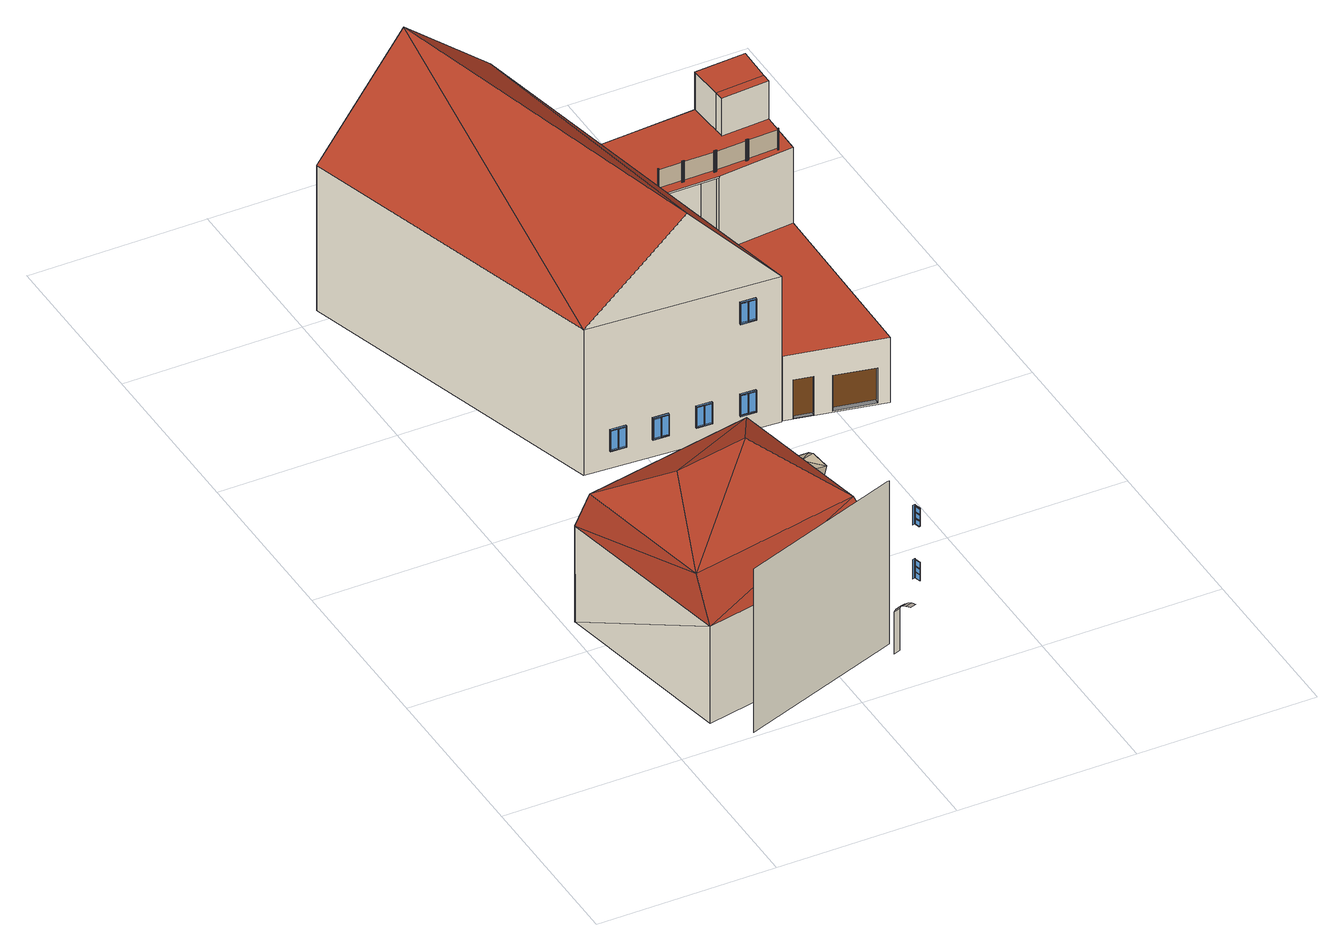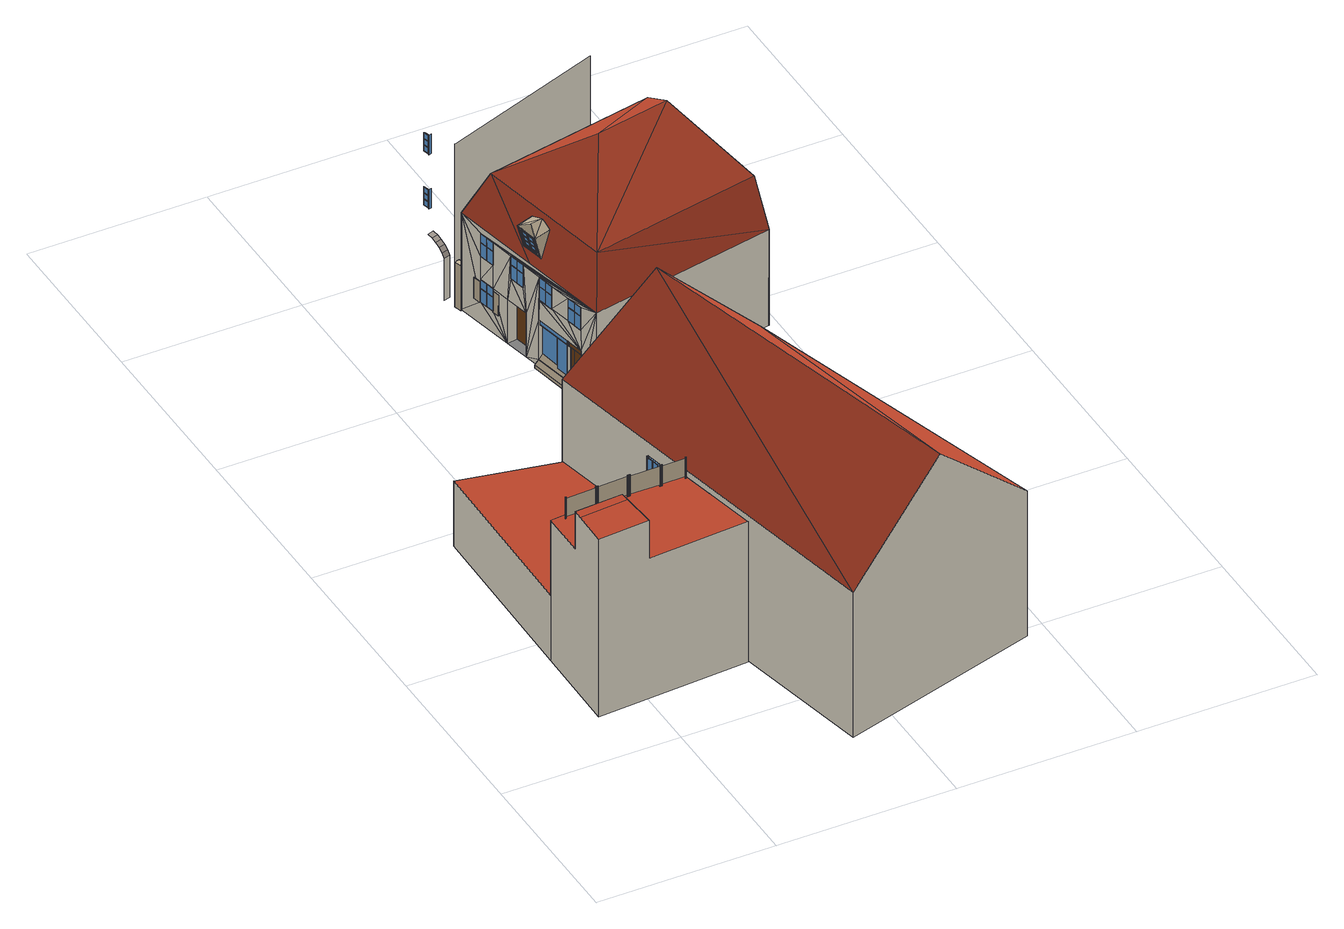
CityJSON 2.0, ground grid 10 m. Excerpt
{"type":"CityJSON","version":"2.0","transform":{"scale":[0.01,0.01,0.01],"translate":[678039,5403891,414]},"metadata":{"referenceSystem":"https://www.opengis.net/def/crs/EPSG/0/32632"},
"CityObjects":{
"building1":{"type":"Building","attributes":{"dataAvailable":"Sufficient","measuredHeight":11.6},"children":["building1-1","building1-2","building1-3","building1-4","building1-5"],"geometry":[{"type":"MultiSurface","lod":"3","boundaries":[[[0,1,2]],[[1,3,2]],[[4,0,2]],[[3,4,2]],[[0,4,5]],[[0,5,6]],[[4,3,5]],[[7,5,3,8]],[[0,9,1]],[[1,9,3]],[[6,9,0]],[[9,6,10]],[[11,9,10]],[[9,11,7,8,3]],[[12,13,14,15]],[[16,17,13]],[[13,18,14,19]],[[18,13,17,16]],[[14,15,20,21]],[[22,5,23]],[[24,13,19,14,21]],[[14,13,19]],[[24,25,12,13]],[[26,27,28]],[[29,30,31,32]],[[18,21,14]],[[10,6,33,34]],[[35,7,36]],[[37,7,38]],[[38,7,35]],[[38,39,40]],[[41,42,43]],[[41,7,42]],[[44,7,45]],[[36,7,44]],[[35,46,47]],[[48,36,49]],[[50,7,37]],[[51,7,50]],[[42,7,52]],[[52,7,53]],[[44,54,55]],[[56,57,58]],[[22,6,5]],[[6,22,33]],[[21,59,42,52,53,15,14]],[[59,60,61,42]],[[39,62,63,32]],[[64,65,66,67,68,69]],[[29,32,70,71,67]],[[12,72,64,65,71,13]],[[69,73,72,64]],[[71,65,66,67]],[[70,28,27,71]],[[26,74,71,70,28]],[[71,74,75,16,17,13]],[[32,31,65,71,27,28,76]],[[32,76,28,27,71,70]],[[24,13,17]],[[12,72,73,77,24,25]],[[42,62,43]],[[78,77,73]],[[79,47,80,81]],[[49,82,83,84]],[[5,7,41,22]],[[43,62,79]],[[58,45,10]],[[55,36,44]],[[49,36,55]],[[82,49,55]],[[47,38,35]],[[46,48,47]],[[85,40,53]],[[49,47,48]],[[86,87,53]],[[53,40,39]],[[39,38,79]],[[87,85,53]],[[87,50,85]],[[55,88,82]],[[7,10,45]],[[53,7,86]],[[79,38,47]],[[85,50,37]],[[86,7,51]],[[55,54,57]],[[88,56,82]],[[54,58,57]],[[82,56,34]],[[10,34,56]],[[58,10,56]],[[39,79,62]],[[83,81,80,84]],[[25,24,21,20]],[[18,16,77,78,89,90,91,92,60,59,21],[93,94,95,96]],[[12,25,20,15]],[[94,93,96,95]],[[97,78,77,16,75,74]],[[26,98,99,100]],[[63,99,98,76,32]],[[30,29,67,66]],[[31,30,66,65]],[[101,102,103,104]],[[105,106,107,108]],[[109,110,111,112]],[[54,44,45,58],[103,102,101,104],[107,106,105,108],[113,114,115,116],[109,112,111,110]],[[113,116,115,114]],[[117,118,119,120]],[[121,122,123,124]],[[125,126,127,128]],[[86,51,50,87],[119,118,117,120],[123,122,121,124],[129,130,131,132],[125,128,127,126]],[[129,132,131,130]],[[133,134,135,136]],[[137,138,139,140]],[[141,142,143,144]],[[46,35,36,48],[135,134,133,136],[139,138,137,140],[145,146,147,148],[141,144,143,142]],[[145,148,147,146]],[[149,150,151,152]],[[153,154,155,156]],[[157,158,159,160]],[[161,162,163,164],[151,150,149,152],[155,154,153,156],[165,166,167,168],[157,160,159,158]],[[165,168,167,166]],[[169,170,171,172]],[[173,174,175,176]],[[177,178,179,180]],[[88,55,57,56],[171,170,169,172],[175,174,173,176],[181,182,183,184],[177,180,179,178]],[[181,184,183,182]],[[185,186,187,188]],[[189,190,191,192]],[[193,186,187,194],[195,196,197,198],[199,200,201,202]],[[197,196,195,198],[203,204,205,206],[207,208,209,210],[211,212,190,213]],[[214,215,216,217]],[[218,219,220,221]],[[222,223,224,225]],[[226,227,219,218]],[[228,229,230,231]],[[232,233,234,235]],[[236,234,233,237]],[[231,230,238]],[[235,234,239,240]],[[241,216,215,242]],[[238,230,229,243]],[[192,191,244,245]],[[243,229,228]],[[246,247,248,249]],[[249,248,250,251]],[[252,253,190,189]],[[254,255,227,226]],[[201,200,199,202],[242,256,257,241],[231,238,243,228],[235,240,258,232]],[[224,215,216,223]],[[258,259,233,232]],[[239,234,233,259]],[[260,194,187,261]],[[251,250,262,263]],[[203,227,255,204]],[[207,250,248,208]],[[208,248,247,209]],[[255,227,219,220]],[[257,223,216,241]],[[212,191,190]],[[210,262,250,207]],[[190,253,213]],[[248,250,262,247]],[[209,247,262,210]],[[211,244,191,212]],[[213,253,244,211]],[[205,220,219,206]],[[191,244,253,190]],[[204,255,220,205]],[[240,239,259,258]],[[256,224,223,257]],[[242,215,224,256]],[[206,219,227,203]],[[264,186,193,265]],[[217,216,223,222]],[[266,243,238,267]],[[265,193,194,260]],[[261,187,186,264]],[[267,238,230,268]],[[269,229,243,266]],[[270,259,239,271]],[[221,220,255,254]],[[268,230,229,269]],[[245,244,253,252]],[[237,233,259,270]],[[225,224,215,214]],[[272,193,186,185]],[[271,239,234,236]],[[263,262,247,246]],[[82,34,33,22,41,43,79]],[[47,49,84,80]],[[12,15,53,39,32,76,98,26,27,71,65,64,72,12,13]],[[78,73,42,91]]],"semantics":{"surfaces":[{"type":"RoofSurface","klumMaterialClass":"Ceramic","klumMaterialIndex":"D201","materialUncertainty":0.3},{"type":"RoofSurface"},{"type":"WallSurface"},{"type":"WallSurface","klumMaterialClass":"Plaster","klumMaterialIndex":"I203","materialUncertainty":0.3},{"type":"Door","@cityeditor:layer":"Unclassified.LoD3","klumMaterialClass":"Wood","klumMaterialIndex":"L001"},{"type":"Door","@cityeditor:layer":"Unclassified.LoD3","klumMaterialClass":"Wood","klumMaterialIndex":"L101","paneMaterialClass":"Glass","materialUncertainty":0.3},{"type":"Window","frameKlumMaterialClass":"Wood","frameKlumMaterialIndex":"L101","paneMaterialClass":"Glass","frameMaterialUncertainty":0.3},{"type":"Window","frameKlumMaterialClass":"Wood","frameKlumMaterialIndex":"L001","paneMaterialClass":"Glass","frameMaterialUncertainty":0.3},{"type":"Window","@cityeditor:layer":"Unclassified.LoD3","frameKlumMaterialClass":"Wood","frameKlumMaterialIndex":"L001","paneMaterialClass":"Glass","frameMaterialUncertainty":0.3},{"type":"GroundSurface","klumMaterialClass":"Concrete","klumMaterialIndex":"E304","materialUncertainty":0.3},{"type":"OuterCeilingSurface"},{"type":"OuterFloorSurface"}],"values":[0,0,0,0,1,1,0,0,0,0,0,0,0,0,2,2,2,2,2,2,2,2,2,2,2,2,2,2,2,2,2,2,2,2,2,2,2,2,2,2,2,2,2,2,2,2,2,2,2,2,2,2,2,2,2,2,2,2,2,2,2,2,3,3,3,3,3,3,3,3,3,3,3,3,3,3,3,3,3,3,3,3,3,3,3,3,3,3,3,3,3,3,4,5,5,5,5,6,6,6,6,6,7,7,7,7,7,7,7,7,7,7,7,7,7,7,7,7,7,7,7,7,7,7,7,7,7,8,8,8,8,8,8,8,8,8,8,8,8,8,8,8,8,8,8,8,8,8,8,8,8,8,8,8,8,8,8,8,8,8,8,8,8,8,8,8,8,8,8,8,8,8,8,8,8,8,8,8,8,8,8,8,8,8,8,8,8,8,8,9,10,10,11]}}]},
"building1-1":{"type":"BuildingInstallation","attributes":{"@cityeditor:layer":"Unclassified.LoD3","klumMaterialClass":"Wood","klumMaterialIndex":"L101","materialUncertainty":0.3,"relationToConstruction":"outside"},"parents":["building1"],"geometry":[{"type":"MultiSurface","lod":"3","boundaries":[[[273,274,275,276]],[[277,278,279,280]],[[278,277,274,273]],[[279,278,273,276]],[[280,279,276,275]],[[277,280,275,274]]]}]},
"building1-2":{"type":"BuildingInstallation","attributes":{"@cityeditor:layer":"Unclassified.LoD3","klumMaterialClass":"Wood","klumMaterialIndex":"L101","materialUncertainty":0.3,"relationToConstruction":"outside"},"parents":["building1"],"geometry":[{"type":"MultiSurface","lod":"3","boundaries":[[[281,282,283,284]],[[285,286,287,288]],[[288,281,284,285]],[[287,282,281,288]],[[286,283,282,287]],[[285,284,283,286]]]}]},
"building1-3":{"type":"BuildingInstallation","attributes":{"@cityeditor:layer":"Unclassified.LoD3","klumMaterialClass":"Granite","klumMaterialIndex":"F106","relationToConstruction":"outside"},"parents":["building1"],"geometry":[{"type":"MultiSurface","lod":"3","boundaries":[[[289,290,291,43]],[[292,289,43,293]],[[294,292,293,295]],[[290,294,295,291]],[[292,294,290,289]],[[295,293,43,291]]]}]},
"building1-4":{"type":"BuildingInstallation","attributes":{"@cityeditor:layer":"Unclassified.LoD3","materialClass":"Metal","materialName":"Zinc","materialUncertainty":0.3,"relationToConstruction":"outside"},"parents":["building1"],"geometry":[{"type":"MultiSurface","lod":"3","boundaries":[[[296,289,292]],[[296,292,297]],[[297,292,294,298]],[[296,297,298,62]],[[292,289,69,294]],[[294,69,299,300,63,62,298]]]}]},
"building1-5":{"type":"BuildingInstallation","attributes":{"@cityeditor:layer":"Unclassified.LoD3","relationToConstruction":"outside"},"parents":["building1"],"geometry":[{"type":"MultiSurface","lod":"3","boundaries":[[[301,302,303]],[[304,302,305]],[[306,307,308,309],[265,260,261,264]],[[310,311,307]],[[306,309,304]],[[301,311,312]],[[302,311,303]],[[313,194,193,272]],[[301,305,302]],[[304,310,307,306]],[[188,187,194,313]],[[308,307,311]],[[311,302,309,308]],[[302,304,309]],[[310,312,311]],[[311,301,303]]]}]},
"building2":{"type":"Building","attributes":{"name":"building","dataAvailable":"Sufficient","opendrive_identifier_modelDate":"13-06-17","opendrive_identifier_modelName":"892_SAVe_Ingolstadt","opendrive_identifier_modelVendor":"3D Mapping Solutions","opendrive_identifier_roadObjectName":"building","opendrive_identifier_sourceFileName":"2019-11-29_SAVe_Ingolstadt_Prio5","opendrive_roadObject_dynamic":"false","opendrive_roadObject_orientation":"none","opendrive_roadObject_type":"BUILDING","opendrive_road_length":"211.9635830812","opendrive_road_rule":"RIGHTHANDTRAFFIC","measuredHeight":17.3},"children":["building2-1"],"geometry":[{"type":"MultiSurface","lod":"3","boundaries":[[[314,315,316,317,318]],[[319,320,321,322,323,324]],[[322,325,326,323]],[[325,327,328,326]],[[327,329,330,328]],[[329,331,332,330]],[[331,333,334,332]],[[335,336,337,338]],[[339,340,341,342]],[[343,344,345,346]],[[347,348,349,350]],[[351,352,353,354]],[[355,356,357,358]],[[359,360,361,362]],[[363,364,365,366]],[[346,345,367,368]],[[366,365,369,370]],[[371,372,356,355]],[[362,361,373,374]],[[375,376,360,359]],[[377,378,364,363]],[[358,357,379,380]],[[381,352,353,382]],[[383,384,348,349]],[[367,385,344,345]],[[378,364,365,369]],[[373,376,360,361]],[[379,372,356,357]],[[386,345,344,387]],[[388,349,348,389]],[[390,353,352,391]],[[392,357,356,393]],[[394,361,360,395]],[[396,365,364,397]],[[387,344,385,398]],[[399,382,353,390]],[[391,352,381,400]],[[401,383,349,388]],[[402,367,345,386]],[[389,348,384,403]],[[393,356,372,404]],[[405,369,365,396]],[[397,364,378,406]],[[407,373,361,394]],[[408,379,357,392]],[[395,360,376,409]],[[410,411,412,413],[391,400,399,390],[398,402,386,387],[403,401,388,389]],[[414,415,416,417],[397,406,405,396],[404,408,392,393],[409,407,394,395]],[[418,337,336,419]],[[420,341,340,421]]],"semantics":{"surfaces":[{"type":"WallSurface"},{"type":"OuterCeilingSurface"},{"type":"Window","@cityeditor:layer":"Unclassified.LoD3"}],"values":[0,0,1,1,1,1,1,2,2,2,2,2,2,2,2,2,2,2,2,2,2,2,2,2,2,2,2,2,2,2,2,2,2,2,2,2,2,2,2,2,2,2,2,2,2,2,2,2,2,2]}}]},
"building2-1":{"type":"BuildingInstallation","attributes":{"@cityeditor:layer":"Unclassified.LoD3","relationToConstruction":"outside"},"parents":["building2"],"geometry":[{"type":"MultiSurface","lod":"3","boundaries":[[[422,423,314,424]],[[425,426,427,428]],[[423,422,426,425]],[[424,314,428,427]],[[422,424,427,426]],[[423,425,428,314]]]}]},
"building3":{"type":"Building","attributes":{"dataAvailable":"NotSufficient","measuredHeight":14.29},"geometry":[{"type":"MultiSurface","lod":"3","boundaries":[[[429,430,431]],[[430,429,432,433]],[[434,432,429]],[[430,435,431]],[[432,434,436,437]],[[438,436,434,429,431]],[[435,430,433,432]],[[435,432,437,439],[440,441,442,443],[444,445,446,447],[448,449,450,451],[452,453,454,455],[456,457,458,459]],[[435,439,438,431],[460,461,462,463],[464,465,466,467],[468,469,470,471]],[[472,473,474,475]],[[476,459,458,477]],[[478,479,480,481]],[[482,483,484,485]],[[459,476,486,456]],[[487,488,489,490]],[[491,492,493,494]],[[495,496,497,498]],[[499,480,479,500],[475,472,473,474]],[[484,488,487,485]],[[501,502,503,504]],[[456,459,458,457],[478,481,505,506,495,498,507,508]],[[498,497,509,507]],[[503,502,510,511]],[[481,480,499,505]],[[457,512,477,458]],[[501,513,510,502]],[[491,494,514,515],[516,517,518,519]],[[486,476,477,512],[489,488,520,493,492,521,484,483]],[[505,499,500,508]],[[521,520,488,484]],[[512,457,456,486]],[[506,522,496,495]],[[513,523,511,510]],[[475,517,516,474]],[[497,496,522,509],[502,510,511,503]],[[507,509,522,506]],[[490,489,483,482,513,523]],[[518,472,473,519]],[[490,523,504,501,513,482,485,487]],[[520,521,515,514]],[[494,493,520,514]],[[515,521,492,491]],[[508,507,506,505]],[[474,516,519,473]],[[504,503,511,523]],[[517,475,472,518]],[[508,500,479,478]],[[524,525,526,527]],[[528,455,454,529]],[[530,531,532,533]],[[534,535,536,537]],[[455,528,538,452]],[[539,540,541,542]],[[543,544,545,546]],[[547,548,549,550]],[[551,532,531,552],[527,524,525,526]],[[536,540,539,537]],[[553,554,555,556]],[[452,455,454,453],[530,533,557,558,547,550,559,560]],[[550,549,561,559]],[[555,554,562,563]],[[533,532,551,557]],[[453,564,529,454]],[[553,565,562,554]],[[543,546,566,567],[568,569,570,571]],[[538,528,529,564],[541,540,572,545,544,573,536,535]],[[557,551,552,560]],[[573,572,540,536]],[[564,453,452,538]],[[558,574,548,547]],[[565,575,563,562]],[[527,569,568,526]],[[549,548,574,561],[554,562,563,555]],[[559,561,574,558]],[[542,541,535,534,565,575]],[[570,524,525,571]],[[542,575,556,553,565,534,537,539]],[[572,573,567,566]],[[546,545,572,566]],[[567,573,544,543]],[[560,559,558,557]],[[526,568,571,525]],[[556,555,563,575]],[[569,527,524,570]],[[560,552,531,530]],[[576,577,578,579]],[[580,462,461,581]],[[582,583,584,585]],[[586,587,588,589]],[[462,580,590,463]],[[591,592,593,594]],[[595,596,597,598]],[[599,600,601,602]],[[603,584,583,604],[579,576,577,578]],[[588,592,591,589]],[[605,606,607,608]],[[463,462,461,460],[582,585,609,610,599,602,611,612]],[[602,601,613,611]],[[607,606,614,615]],[[585,584,603,609]],[[460,616,581,461]],[[605,617,614,606]],[[595,598,618,619],[620,621,622,623]],[[590,580,581,616],[593,592,624,597,596,625,588,587]],[[609,603,604,612]],[[625,624,592,588]],[[616,460,463,590]],[[610,626,600,599]],[[617,627,615,614]],[[579,621,620,578]],[[601,600,626,613],[606,614,615,607]],[[611,613,626,610]],[[594,593,587,586,617,627]],[[622,576,577,623]],[[594,627,608,605,617,586,589,591]],[[624,625,619,618]],[[598,597,624,618]],[[619,625,596,595]],[[612,611,610,609]],[[578,620,623,577]],[[608,607,615,627]],[[621,579,576,622]],[[612,604,583,582]],[[628,629,630,631]],[[632,443,442,633]],[[634,635,636,637]],[[638,639,640,641]],[[443,632,642,440]],[[643,644,645,646]],[[647,648,649,650]],[[651,652,653,654]],[[655,636,635,656],[631,628,629,630]],[[640,644,643,641]],[[657,658,659,660]],[[440,443,442,441],[634,637,661,662,651,654,663,664]],[[654,653,665,663]],[[659,658,666,667]],[[637,636,655,661]],[[441,668,633,442]],[[657,669,666,658]],[[647,650,670,671],[672,673,674,675]],[[642,632,633,668],[645,644,676,649,648,677,640,639]],[[661,655,656,664]],[[677,676,644,640]],[[668,441,440,642]],[[662,678,652,651]],[[669,679,667,666]],[[631,673,672,630]],[[653,652,678,665],[658,666,667,659]],[[663,665,678,662]],[[646,645,639,638,669,679]],[[674,628,629,675]],[[646,679,660,657,669,638,641,643]],[[676,677,671,670]],[[650,649,676,670]],[[671,677,648,647]],[[664,663,662,661]],[[630,672,675,629]],[[660,659,667,679]],[[673,631,628,674]],[[664,656,635,634]],[[680,681,682,683]],[[684,447,446,685]],[[686,687,688,689]],[[690,691,692,693]],[[447,684,694,444]],[[695,696,697,698]],[[699,700,701,702]],[[703,704,705,706]],[[707,688,687,708],[683,680,681,682]],[[692,696,695,693]],[[709,710,711,712]],[[444,447,446,445],[686,689,713,714,703,706,715,716]],[[706,705,717,715]],[[711,710,718,719]],[[689,688,707,713]],[[445,720,685,446]],[[709,721,718,710]],[[699,702,722,723],[724,725,726,727]],[[694,684,685,720],[697,696,728,701,700,729,692,691]],[[713,707,708,716]],[[729,728,696,692]],[[720,445,444,694]],[[714,730,704,703]],[[721,731,719,718]],[[683,725,724,682]],[[705,704,730,717],[710,718,719,711]],[[715,717,730,714]],[[698,697,691,690,721,731]],[[726,680,681,727]],[[698,731,712,709,721,690,693,695]],[[728,729,723,722]],[[702,701,728,722]],[[723,729,700,699]],[[716,715,714,713]],[[682,724,727,681]],[[712,711,719,731]],[[725,683,680,726]],[[716,708,687,686]],[[732,733,734,735]],[[736,451,450,737]],[[738,739,740,741]],[[742,743,744,745]],[[451,736,746,448]],[[747,748,749,750]],[[751,752,753,754]],[[755,756,757,758]],[[759,740,739,760],[735,732,733,734]],[[744,748,747,745]],[[761,762,763,764]],[[448,451,450,449],[738,741,765,766,755,758,767,768]],[[758,757,769,767]],[[763,762,770,771]],[[741,740,759,765]],[[449,772,737,450]],[[761,773,770,762]],[[751,754,774,775],[776,777,778,779]],[[746,736,737,772],[749,748,780,753,752,781,744,743]],[[765,759,760,768]],[[781,780,748,744]],[[772,449,448,746]],[[766,782,756,755]],[[773,783,771,770]],[[735,777,776,734]],[[757,756,782,769],[762,770,771,763]],[[767,769,782,766]],[[750,749,743,742,773,783]],[[778,732,733,779]],[[750,783,764,761,773,742,745,747]],[[780,781,775,774]],[[754,753,780,774]],[[775,781,752,751]],[[768,767,766,765]],[[734,776,779,733]],[[764,763,771,783]],[[777,735,732,778]],[[768,760,739,738]],[[784,785,786,787]],[[788,467,466,789]],[[790,791,792,793]],[[794,795,796,797]],[[467,788,798,464]],[[799,800,801,802]],[[803,804,805,806]],[[807,808,809,810]],[[811,792,791,812],[787,784,785,786]],[[796,800,799,797]],[[813,814,815,816]],[[464,467,466,465],[790,793,817,818,807,810,819,820]],[[810,809,821,819]],[[815,814,822,823]],[[793,792,811,817]],[[465,824,789,466]],[[813,825,822,814]],[[803,806,826,827],[828,829,830,831]],[[798,788,789,824],[801,800,832,805,804,833,796,795]],[[817,811,812,820]],[[833,832,800,796]],[[824,465,464,798]],[[818,834,808,807]],[[825,835,823,822]],[[787,829,828,786]],[[809,808,834,821],[814,822,823,815]],[[819,821,834,818]],[[802,801,795,794,825,835]],[[830,784,785,831]],[[802,835,816,813,825,794,797,799]],[[832,833,827,826]],[[806,805,832,826]],[[827,833,804,803]],[[820,819,818,817]],[[786,828,831,785]],[[816,815,823,835]],[[829,787,784,830]],[[820,812,791,790]],[[836,837,838,839]],[[840,471,470,841]],[[842,843,844,845]],[[846,847,848,849]],[[471,840,850,468]],[[851,852,853,854]],[[855,856,857,858]],[[859,860,861,862]],[[863,844,843,864],[839,836,837,838]],[[848,852,851,849]],[[865,866,867,868]],[[468,471,470,469],[842,845,869,870,859,862,871,872]],[[862,861,873,871]],[[867,866,874,875]],[[845,844,863,869]],[[469,876,841,470]],[[865,877,874,866]],[[855,858,878,879],[880,881,882,883]],[[850,840,841,876],[853,852,884,857,856,885,848,847]],[[869,863,864,872]],[[885,884,852,848]],[[876,469,468,850]],[[870,886,860,859]],[[877,887,875,874]],[[839,881,880,838]],[[861,860,886,873],[866,874,875,867]],[[871,873,886,870]],[[854,853,847,846,877,887]],[[882,836,837,883]],[[854,887,868,865,877,846,849,851]],[[884,885,879,878]],[[858,857,884,878]],[[879,885,856,855]],[[872,871,870,869]],[[838,880,883,837]],[[868,867,875,887]],[[881,839,836,882]],[[872,864,843,842]],[[438,439,437,436]]],"semantics":{"surfaces":[{"type":"RoofSurface","klumMaterialClass":"Ceramic","klumMaterialIndex":"D201","materialUncertainty":0.3},{"type":"WallSurface","klumMaterialClass":"Plaster","klumMaterialIndex":"I202","materialUncertainty":0.3},{"type":"WallSurface"},{"type":"Window","@cityeditor:layer":"Unclassified.LoD3","frameMaterialClass":"Plastic","paneMaterialClass":"Glass","frameMaterialUncertainty":0.3},{"type":"GroundSurface"}],"values":[0,0,0,0,1,2,1,1,1,3,3,3,3,3,3,3,3,3,3,3,3,3,3,3,3,3,3,3,3,3,3,3,3,3,3,3,3,3,3,3,3,3,3,3,3,3,3,3,3,3,3,3,3,3,3,3,3,3,3,3,3,3,3,3,3,3,3,3,3,3,3,3,3,3,3,3,3,3,3,3,3,3,3,3,3,3,3,3,3,3,3,3,3,3,3,3,3,3,3,3,3,3,3,3,3,3,3,3,3,3,3,3,3,3,3,3,3,3,3,3,3,3,3,3,3,3,3,3,3,3,3,3,3,3,3,3,3,3,3,3,3,3,3,3,3,3,3,3,3,3,3,3,3,3,3,3,3,3,3,3,3,3,3,3,3,3,3,3,3,3,3,3,3,3,3,3,3,3,3,3,3,3,3,3,3,3,3,3,3,3,3,3,3,3,3,3,3,3,3,3,3,3,3,3,3,3,3,3,3,3,3,3,3,3,3,3,3,3,3,3,3,3,3,3,3,3,3,3,3,3,3,3,3,3,3,3,3,3,3,3,3,3,3,3,3,3,3,3,3,3,3,3,3,3,3,3,3,3,3,3,3,3,3,3,3,3,3,3,3,3,3,3,3,3,3,3,3,3,3,3,3,3,3,3,3,3,3,3,3,3,3,3,3,3,3,3,3,3,3,3,3,3,3,3,3,3,3,3,3,3,3,3,3,4]}}]},
"building4":{"type":"Building","attributes":{"measuredHeight":10.91},"children":["building4-1","building4-2","building4-3","building4-4"],"geometry":[{"type":"MultiSurface","lod":"3","boundaries":[[[888,889,890,891,892,893]],[[894,895,896,897]],[[898,899,894,897]],[[900,901,902,903,904,905,906,907,908,909,910]],[[911,912,909,908]],[[913,911,908,907]],[[902,901,895,894]],[[901,900,896,895]],[[914,888,893,915]],[[916,904,903,899,898,917]],[[917,898,897,896,900,910,888,914]],[[903,902,894,899]],[[913,907,906,918]],[[904,916,919,905]],[[906,905,919,890,920,918]],[[891,890,921]],[[919,921,890]],[[889,888,910,909,912]],[[922,923,924,925]],[[926,927,928,929]],[[930,931,932,933]],[[934,935,936,937]],[[938,939,913,940],[941,942,943,944]],[[945,946,939,938]],[[889,912,946,945]],[[940,913,918,920]],[[947,892,891,921]],[[915,893,892,947],[934,931,930,935],[922,927,926,923]],[[932,937,936,933]],[[948,949,950,951],[952,953,954,955]],[[948,956,957,949]],[[958,959,960,961]],[[941,962,963,942]],[[962,941,944,964]],[[965,966,967,968]],[[969,970,971,972]],[[973,974,975,976]],[[977,978,979,980]],[[981,982,978,975]],[[982,981,951,950]],[[980,979,974,973,983,984]],[[963,962,964,985],[979,978,982,957,956,981,975,974]],[[986,987,988,989]],[[975,978,977,976]],[[949,957,982,950]],[[990,991,992,993]],[[980,984,994,995,983,973,976,977]],[[951,981,956,948]],[[943,985,964,944]],[[985,943,942,963]],[[995,983,992,991]],[[983,984,993,992]],[[995,991,990,994]],[[967,966,996,997],[991,992,993,990]],[[994,990,993,984]],[[954,958,959,955]],[[953,961,958,954]],[[998,971,970,999],[961,958,959,960]],[[942,941,944,943],[969,972,989,988,965,968,987,986]],[[968,967,997,987]],[[987,997,996,988]],[[989,998,999,986]],[[972,971,998,989]],[[988,996,966,965]],[[986,999,970,969]],[[961,953,952,960]],[[960,952,955,959]],[[928,925,924,929]],[[923,926,929,924]],[[915,947,921,919,916,917,914]],[[935,930,933,936]],[[927,922,925,928]],[[931,934,937,932]],[[946,912,911,913,939]],[[938,940,920,890,889,945]]],"semantics":{"surfaces":[{"type":"RoofSurface"},{"type":"WallSurface","klumMaterialClass":"Plaster","klumMaterialIndex":"I202","materialUncertainty":0.3},{"type":"WallSurface"},{"type":"Door","klumMaterialClass":"Wood","klumMaterialIndex":"L101"},{"type":"Window"},{"type":"GroundSurface","klumMaterialClass":"Concrete","klumMaterialIndex":"E304","materialUncertainty":0.3},{"type":"GroundSurface"},{"type":"OuterCeilingSurface"},{"type":"OuterFloorSurface"}],"values":[0,0,0,0,1,2,2,2,2,2,2,2,2,2,2,2,2,1,1,1,1,1,1,1,1,1,1,1,3,4,4,4,4,4,4,4,4,4,4,4,4,4,4,4,4,4,4,4,4,4,4,4,4,4,4,4,4,4,4,4,4,4,4,4,4,4,4,3,5,6,5,7,7,7,8]}}]},
"building4-1":{"type":"BuildingInstallation","attributes":{"@cityeditor:layer":"Unclassified.LoD3","materialClass":"Metal","materialName":"Aluminium","materialUncertainty":0.5,"relationToConstruction":"outside"},"parents":["building4"],"geometry":[{"type":"MultiSurface","lod":"3","boundaries":[[[1000,1001,1002,1003]],[[1004,1005,1006,1007]],[[1008,1009,1010,1011]],[[1011,1010,1012,1013]],[[1013,1012,1014,1015]],[[1016,1017,1018,1019]],[[1007,1006,1009,1008]],[[1015,1014,1020,1021]],[[1022,1023,1024,1025]],[[1026,1027,1001,1000]],[[1028,1029,1027,1026]],[[1003,1002,1030,1031]],[[1031,1030,1032,1033]],[[1033,1032,1005,1004]],[[1021,1020,1023,1022]],[[1025,1024,1034,1035]],[[1035,1034,1017,1016]],[[1019,1018,1036,1037]],[[1038,1039,1040,1041]],[[1042,1043,1044,1045]],[[1046,1047,1048,1049]],[[1039,1046,1049,1040]],[[1050,1051,1052,1053]],[[1054,1055,1056,1057]],[[1058,1059,1060,1061]],[[1062,1042,1045,1063]],[[1064,1062,1063,1065]],[[1066,1067,1068,1069]],[[1070,1050,1053,1071]],[[1059,1070,1071,1060]],[[1072,1058,1061,1073]],[[1051,1066,1069,1052]],[[1043,1072,1073,1044]],[[1067,1038,1041,1068]],[[1047,1054,1057,1048]],[[1074,1075,1076,1077]],[[1037,1036,1078,1074,1075,1079]],[[1078,1029,1028,1079,1075,1074]],[[1055,1080,1076,1077,1081,1056]],[[1080,1064,1065,1081,1077,1076]]]}]},
"building4-2":{"type":"BuildingInstallation","attributes":{"@cityeditor:layer":"Unclassified.LoD3","materialClass":"Metal","materialName":"Aluminium","materialUncertainty":0.5,"relationToConstruction":"outside"},"parents":["building4"],"geometry":[{"type":"MultiSurface","lod":"3","boundaries":[[[1082,1083,1084,1085]],[[1086,1087,1088,1089]],[[1090,1091,1092,1093]],[[1089,1088,1094,1095]],[[1095,1094,1096,1097]],[[1098,1099,1100,1101]],[[1102,1103,1087,1086]],[[1097,1096,1104,1105]],[[1105,1104,1091,1090]],[[1106,1107,1083,1082]],[[1108,1109,1107,1106]],[[1085,1084,1110,1111]],[[1111,1110,1103,1102]],[[1093,1092,1099,1098]],[[1101,1100,1112,1113]],[[1114,1115,1116,1117]],[[1118,1119,1120,1121]],[[1122,1123,1124,1125]],[[1126,1127,1128,1129]],[[1130,1131,1132,1133]],[[1134,1135,1136,1137]],[[1127,1138,1139,1128]],[[1140,1134,1137,1141]],[[1142,1122,1125,1143]],[[1144,1118,1121,1145]],[[1135,1130,1133,1136]],[[1115,1140,1141,1116]],[[1146,1142,1143,1147]],[[1131,1144,1145,1132]],[[1123,1114,1117,1124]],[[1119,1126,1129,1120]],[[1148,1149,1150,1151]],[[1113,1112,1109,1148,1149,1108]],[[1109,1108,1149,1148]],[[1138,1152,1150,1151,1153,1139]],[[1152,1146,1147,1153,1151,1150]]]}]},
"building4-3":{"type":"BuildingInstallation","attributes":{"@cityeditor:layer":"Unclassified.LoD3","materialClass":"Metal","materialName":"Aluminium","materialUncertainty":0.5,"relationToConstruction":"outside"},"parents":["building4"],"geometry":[{"type":"MultiSurface","lod":"3","boundaries":[[[1154,1155,1156,1157]],[[1157,1156,1158,1159]],[[1160,1161,1162,1163]],[[1164,1165,1166,1167]],[[1168,1169,1170,1171]],[[1167,1166,1172,1173]],[[1174,1175,1176,1177]],[[1173,1172,1178,1179]],[[1177,1176,1180,1181]],[[1163,1162,1165,1164]],[[1179,1178,1182,1183]],[[1184,1185,1169,1168]],[[1186,1187,1155,1154]],[[1188,1189,1187,1186]],[[1159,1158,1190,1191]],[[1191,1190,1161,1160]],[[1183,1182,1185,1184]],[[1171,1170,1175,1174]],[[1181,1180,1192,1193]],[[1194,1195,1196,1197]],[[1198,1199,1200,1201]],[[1202,1203,1204,1205]],[[1206,1207,1208,1209]],[[1210,1211,1212,1213]],[[1214,1215,1216,1217]],[[1218,1219,1220,1221]],[[1222,1202,1205,1223]],[[1224,1225,1226,1227]],[[1215,1210,1213,1216]],[[1195,1214,1217,1196]],[[1228,1222,1223,1229]],[[1211,1230,1231,1212]],[[1230,1224,1227,1231]],[[1203,1194,1197,1204]],[[1225,1198,1201,1226]],[[1199,1206,1209,1200]],[[1207,1218,1221,1208]],[[1232,1233,1234,1235]],[[1193,1192,1189,1232,1233,1188]],[[1189,1188,1233,1232]],[[1219,1236,1234,1235,1237,1220]],[[1236,1228,1229,1237,1235,1234]]]}]},
"building4-4":{"type":"BuildingInstallation","attributes":{"@cityeditor:layer":"Unclassified.LoD3","materialClass":"Metal","materialName":"Aluminium","materialUncertainty":0.5,"relationToConstruction":"outside"},"parents":["building4"],"geometry":[{"type":"MultiSurface","lod":"3","boundaries":[[[1238,1239,1240,1241]],[[1242,1243,1244,1245]],[[1245,1244,1246,1247]],[[1248,1249,1250,1251]],[[1247,1246,1252,1253]],[[1251,1250,1254,1255]],[[1256,1257,1243,1242]],[[1253,1252,1258,1259]],[[1260,1261,1262,1263]],[[1264,1265,1239,1238]],[[1266,1267,1265,1264]],[[1241,1240,1268,1269]],[[1269,1268,1270,1271]],[[1271,1270,1257,1256]],[[1259,1258,1261,1260]],[[1263,1262,1272,1273]],[[1273,1272,1249,1248]],[[1255,1254,1274,1275]],[[1276,1277,1278,1279]],[[1280,1281,1282,1283]],[[1284,1285,1286,1287]],[[1288,1284,1287,1289]],[[1290,1291,1292,1293]],[[1294,1295,1296,1297]],[[1298,1294,1297,1299]],[[1300,1301,1302,1303]],[[1304,1290,1293,1305]],[[1295,1304,1305,1296]],[[1277,1298,1299,1278]],[[1306,1280,1283,1307]],[[1291,1300,1303,1292]],[[1281,1276,1279,1282]],[[1301,1308,1309,1302]],[[1308,1288,1289,1309]],[[1285,1310,1311,1286]],[[1312,1313,1314,1315]],[[1275,1274,1267,1312,1313,1266]],[[1267,1266,1313,1312]],[[1310,1316,1314,1315,1317,1311]],[[1316,1306,1307,1317,1315,1314]]]}]}
},
"vertices":[
[239,299,938],[780,809,1242],[357,724,1242],[1052,1311,940],[77,1116,939],[54,1227,679],[260,189,677],[1121,1439,679],[1087,1375,810],[1214,494,939],[1327,402,678],[1224,921,678],[1153,1215,374],[1141,1212,374],[1120,1315,374],[1133,1317,374],[1141,1212,352],[1141,1212,371],[1120,1315,352],[1121,1313,374],[1133,1317,335],[1120,1315,335],[55,1227,89],[54,1227,89],[1141,1212,335],[1153,1215,335],[1162,1104,374],[1146,1186,374],[1155,1142,374],[1185,987,335],[1198,990,335],[1198,990,374],[1185,987,374],[260,189,82],[1327,402,83],[1233,876,638],[1252,781,638],[1190,1093,636],[1209,998,636],[1210,992,374],[1209,998,496],[1121,1439,89],[1145,1320,128],[1145,1320,88],[1279,644,638],[1298,549,638],[1233,876,498],[1229,897,356],[1252,781,498],[1257,756,356],[1165,1219,638],[1146,1314,638],[1145,1320,129],[1145,1320,374],[1279,644,498],[1279,644,356],[1298,549,216],[1298,549,356],[1298,549,498],[1120,1315,151],[1120,1315,147],[1121,1315,128],[1210,992,128],[1185,987,151],[1166,1214,374],[1154,1212,374],[1154,1212,335],[1141,1209,335],[1141,1209,151],[1166,1214,128],[1143,1199,374],[1141,1209,374],[1165,1217,374],[1165,1217,128],[1162,1104,352],[1141,1209,352],[1172,1055,374],[1141,1212,151],[1141,1212,128],[1229,897,86],[1170,886,356],[1170,886,86],[1257,756,85],[1198,744,85],[1198,744,356],[1190,1093,496],[1146,1314,498],[1165,1219,498],[1279,644,216],[1138,1226,128],[1137,1230,128],[1120,1315,128],[1120,1315,143],[1124,1299,175],[1136,1235,175],[1136,1235,317],[1124,1299,317],[1162,1104,128],[1163,1101,374],[1163,1101,151],[1162,1104,151],[1298,551,636],[1298,551,586],[1289,594,586],[1289,594,636],[1280,642,500],[1280,642,581],[1288,599,581],[1288,599,500],[1298,551,500],[1289,594,500],[1289,594,581],[1298,551,581],[1280,642,636],[1280,642,586],[1288,599,586],[1289,599,636],[1165,1221,636],[1165,1221,586],[1156,1264,586],[1156,1264,636],[1147,1312,500],[1147,1312,581],[1155,1269,581],[1155,1269,500],[1165,1221,500],[1156,1264,500],[1156,1264,581],[1165,1221,581],[1147,1312,636],[1147,1312,586],[1155,1269,586],[1155,1269,636],[1252,783,636],[1252,783,586],[1243,826,586],[1243,826,636],[1234,873,500],[1234,873,581],[1242,831,581],[1242,831,500],[1252,783,500],[1243,826,500],[1243,826,581],[1252,783,581],[1234,873,636],[1234,873,586],[1242,831,586],[1242,831,636],[1209,1001,632],[1209,1001,582],[1200,1043,582],[1200,1043,632],[1191,1091,497],[1191,1091,577],[1199,1048,577],[1199,1048,497],[1208,1001,497],[1200,1043,497],[1200,1043,577],[1208,1001,577],[1190,1093,495],[1190,1093,635],[1209,998,635],[1209,998,494],[1191,1091,632],[1191,1091,582],[1199,1048,582],[1199,1048,632],[1298,552,354],[1298,552,304],[1289,594,304],[1289,594,354],[1280,642,218],[1280,642,299],[1288,599,299],[1288,599,218],[1298,552,218],[1289,594,218],[1289,594,299],[1298,552,299],[1280,642,354],[1280,642,304],[1288,599,304],[1288,599,354],[1215,868,762],[1220,869,758],[1201,964,758],[1196,963,762],[1218,915,794],[1220,915,792],[1227,876,792],[1226,875,794],[1247,875,859],[1228,970,859],[1237,921,857],[1212,916,760],[1220,872,760],[1246,877,857],[1228,967,857],[1202,962,760],[1211,918,760],[1236,924,857],[1229,917,825],[1237,878,825],[1245,879,856],[1237,919,856],[1228,876,793],[1236,878,824],[1229,917,824],[1221,915,793],[1220,874,761],[1228,876,792],[1212,914,761],[1218,963,827],[1219,963,826],[1227,965,856],[1226,964,858],[1235,918,858],[1236,918,856],[1244,879,856],[1243,879,858],[1233,925,858],[1235,925,856],[1227,924,826],[1226,923,827],[1227,917,827],[1228,917,826],[1211,962,793],[1211,961,794],[1219,922,794],[1219,922,793],[1203,960,761],[1202,960,762],[1210,920,762],[1211,920,761],[1209,920,763],[1201,959,763],[1227,924,824],[1218,922,792],[1219,922,792],[1228,965,856],[1220,963,825],[1219,963,824],[1219,874,762],[1218,874,763],[1226,917,826],[1228,917,824],[1236,877,824],[1234,877,826],[1228,876,794],[1226,876,795],[1210,913,763],[1212,914,762],[1235,877,827],[1236,878,826],[1228,924,825],[1236,925,856],[1211,961,792],[1210,961,792],[1229,970,858],[1202,964,757],[1220,915,794],[1218,915,795],[1221,870,757],[1247,875,858],[1217,963,826],[1225,923,826],[1217,922,795],[1209,961,795],[1209,961,794],[1217,921,794],[1242,874,864],
[1300,548,216],[1308,503,216],[1308,503,343],[1300,547,344],[1311,504,216],[1303,548,216],[1303,547,344],[1311,503,343],
[1280,646,216],[1280,647,344],[1271,691,343],[1271,691,216],[1274,691,216],[1274,692,343],[1283,648,344],[1283,647,216],
[1166,1214,88],[1166,1214,106],[1145,1320,106],[1191,1219,86],[1170,1325,86],[1191,1219,106],[1170,1325,106],
[1210,992,86],[1234,997,86],[1234,997,106],[1166,1214,129],[1141,1210,151],
[1142,906,912],[1255,856,874],[1218,924,917],[1218,850,734],[1163,839,891],[1221,860,750],[1198,974,750],[1228,980,865],[1251,866,865],[1191,986,734],[1228,992,874],[1140,976,888],[1223,969,864],
[1342,361,77],[417,33,77],[417,33,1078],[1334,359,1078],[1342,361,1078],[1327,280,77],[1363,291,77],[1363,291,98],[1363,291,335],[1327,280,335],[1327,280,98],[1367,276,361],[1331,265,361],[1373,257,383],[1337,246,383],[1380,234,401],[1344,223,401],[1388,208,414],[1352,198,414],[1396,181,422],[1360,170,422],[1380,182,581],[1393,186,581],[1393,186,700],[1380,182,700],[1380,182,913],[1393,186,913],[1393,186,1032],[1380,182,1032],[1388,181,623],[1392,182,623],[1392,182,659],[1388,181,659],[1388,181,585],[1392,182,585],[1392,182,621],[1388,181,621],[1388,181,660],[1392,182,660],[1392,182,696],[1388,181,696],[1388,181,955],[1392,182,955],[1392,182,991],[1388,181,991],[1388,181,917],[1392,182,917],[1392,182,953],[1388,181,953],[1388,181,992],[1392,182,992],[1392,182,1028],[1388,181,1028],[1401,151,659],[1398,150,659],[1401,151,1028],[1398,150,1028],[1398,150,955],[1401,151,955],[1401,151,953],[1398,150,953],[1398,150,917],[1401,151,917],[1398,150,992],[1401,151,992],[1401,151,991],[1398,150,991],[1401,151,660],[1401,151,696],[1401,151,621],[1401,151,585],[1401,151,623],[1394,182,659],[1394,182,623],[1394,182,621],[1394,182,585],[1394,182,696],[1394,182,660],[1394,182,991],[1394,182,955],[1394,182,953],[1394,182,917],[1394,182,1028],[1394,182,992],[1403,152,623],[1403,152,696],[1403,152,660],[1403,152,621],[1403,152,659],[1403,152,585],[1403,152,955],[1403,152,1028],[1403,152,992],[1403,152,953],[1403,152,991],[1403,152,917],[1404,150,584],[1393,184,584],[1393,184,698],[1404,150,698],[1404,150,916],[1393,184,916],[1393,184,1030],[1404,150,1030],[1395,187,700],[1395,187,581],[1395,187,1032],[1395,187,913],
[1304,398,77],[1330,405,77],[1315,354,77],[1330,405,354],[1304,398,354],[1315,354,354],[1342,361,354],
[691,4239,1520],[1210,2239,1520],[1263,4407,982],[650,2267,982],[980,2251,1299],[119,4070,982],[1716,2201,982],[119,4070,91],[650,2267,91],[1263,4407,91],[1716,2201,91],[1111,2239,323],[1111,2239,190],[1024,2244,190],[1024,2244,323],[1343,2224,324],[1343,2224,191],[1257,2229,191],[1257,2229,324],[1580,2209,324],[1580,2209,191],[1493,2214,191],[1493,2214,324],[1580,2209,888],[1580,2209,755],[1493,2214,755],[1493,2214,888],[881,2253,322],[881,2253,189],[795,2258,189],[795,2258,322],[1567,2927,759],[1584,2842,759],[1584,2842,892],[1567,2927,892],[1532,3098,892],[1532,3098,759],[1549,3013,759],[1549,3013,892],[1492,3293,892],[1492,3293,759],[1509,3208,759],[1509,3208,892],[840,2258,199],[840,2258,313],[879,2256,313],[879,2256,199],[795,2268,322],[795,2268,189],[879,2253,318],[880,2255,318],[880,2255,193],[879,2253,193],[797,2266,193],[797,2268,193],[838,2266,193],[838,2263,193],[881,2263,322],[838,2263,318],[838,2266,318],[797,2268,318],[797,2266,318],[880,2261,193],[880,2263,193],[880,2263,318],[880,2261,318],[796,2258,193],[796,2261,193],[796,2261,318],[796,2258,318],[839,2258,193],[839,2258,318],[837,2263,199],[836,2258,199],[836,2258,313],[837,2263,313],[839,2256,193],[838,2256,193],[838,2256,318],[839,2256,318],[838,2258,318],[797,2261,199],[797,2261,313],[881,2263,189],[797,2266,199],[839,2263,318],[839,2263,193],[879,2261,313],[879,2261,199],[841,2263,199],[841,2263,313],[839,2266,318],[839,2266,193],[838,2258,193],[797,2266,313],[1539,2214,765],[1539,2214,879],[1577,2212,879],[1577,2212,765],[1494,2225,888],[1494,2225,755],[1578,2209,884],[1578,2212,884],[1578,2212,759],[1578,2209,759],[1496,2222,759],[1496,2224,759],[1537,2222,759],[1537,2219,759],[1580,2219,888],[1537,2219,884],[1537,2222,884],[1496,2224,884],[1496,2222,884],[1579,2217,759],[1579,2219,759],[1579,2219,884],[1579,2217,884],[1495,2214,759],[1495,2217,759],[1495,2217,884],[1495,2214,884],[1538,2214,759],[1538,2214,884],[1535,2219,765],[1535,2214,765],[1535,2214,879],[1535,2219,879],[1538,2212,759],[1536,2212,759],[1536,2212,884],[1538,2212,884],[1536,2214,884],[1496,2217,765],[1496,2217,879],[1580,2219,755],[1496,2222,765],[1538,2219,884],[1538,2219,759],[1578,2217,879],[1578,2217,765],[1539,2219,765],[1539,2219,879],[1538,2222,884],[1538,2222,759],[1536,2214,759],[1496,2222,879],[1572,2887,769],[1572,2887,882],[1565,2924,882],[1565,2924,769],[1574,2841,892],[1574,2841,759],[1567,2926,888],[1565,2925,888],[1565,2925,763],[1567,2926,763],[1576,2843,763],[1574,2842,763],[1566,2882,763],[1568,2883,763],[1557,2925,892],[1568,2883,888],[1566,2882,888],[1574,2842,888],[1576,2843,888],[1560,2924,763],[1557,2924,763],[1557,2924,888],[1560,2924,888],[1584,2844,763],[1581,2843,763],[1581,2843,888],[1584,2844,888],[1573,2885,763],[1573,2885,888],[1568,2882,769],[1573,2883,769],[1573,2883,882],[1568,2882,882],[1575,2886,763],[1576,2884,763],[1576,2884,888],[1575,2886,888],[1573,2884,888],[1581,2844,769],[1581,2844,882],[1557,2925,759],[1576,2843,769],[1568,2884,888],[1568,2884,763],[1560,2923,882],[1560,2923,769],[1568,2886,769],[1568,2886,882],[1565,2884,888],[1565,2884,763],[1573,2884,763],[1576,2843,882],[1070,2244,200],[1070,2244,314],[1108,2241,314],[1108,2241,200],[1025,2254,323],[1025,2254,190],[1109,2239,319],[1109,2241,319],[1109,2241,194],[1109,2239,194],[1027,2251,194],[1027,2254,194],[1068,2251,194],[1068,2249,194],[1111,2249,323],[1068,2249,319],[1068,2251,319],[1027,2254,319],[1027,2251,319],[1110,2246,194],[1110,2249,194],[1110,2249,319],[1110,2246,319],[1026,2244,194],[1026,2246,194],[1026,2246,319],[1026,2244,319],[1069,2244,194],[1069,2244,319],[1066,2249,200],[1066,2244,200],[1066,2244,314],[1066,2249,314],[1069,2241,194],[1067,2241,194],[1067,2241,319],[1069,2241,319],[1067,2244,319],[1027,2246,200],[1027,2246,314],[1111,2249,190],[1027,2251,200],[1069,2249,319],[1069,2249,194],[1109,2246,314],[1109,2246,200],[1070,2249,200],[1070,2249,314],[1069,2251,319],[1069,2251,194],[1067,2244,194],[1027,2251,314],[1302,2229,200],[1302,2229,314],[1341,2227,314],[1341,2227,200],[1257,2239,324],[1257,2239,191],[1342,2224,320],[1342,2227,320],[1342,2227,195],[1342,2224,195],[1259,2237,195],[1259,2239,195],[1300,2237,195],[1300,2234,195],[1343,2234,324],[1300,2234,320],[1300,2237,320],[1259,2239,320],[1259,2237,320],[1342,2232,195],[1342,2234,195],[1342,2234,320],[1342,2232,320],[1258,2229,195],[1258,2232,195],[1258,2232,320],[1258,2229,320],[1301,2229,195],[1301,2229,320],[1299,2234,200],[1299,2229,200],[1299,2229,314],[1299,2234,314],[1301,2227,195],[1299,2227,195],[1299,2227,320],[1301,2227,320],[1300,2229,320],[1259,2232,200],[1259,2232,314],[1343,2234,191],[1259,2237,200],[1301,2234,320],[1301,2234,195],[1341,2232,314],[1341,2232,200],[1303,2234,200],[1303,2234,314],[1301,2237,320],[1301,2237,195],[1300,2229,195],[1259,2237,314],[1539,2214,200],[1539,2214,314],[1577,2212,314],[1577,2212,200],[1494,2225,324],[1494,2225,191],[1578,2209,320],[1578,2212,320],[1578,2212,195],[1578,2209,195],[1496,2222,195],[1496,2224,195],[1537,2222,195],[1537,2219,195],[1580,2219,324],[1537,2219,320],[1537,2222,320],[1496,2224,320],[1496,2222,320],[1579,2217,195],[1579,2219,195],[1579,2219,320],[1579,2217,320],[1495,2214,195],[1495,2217,195],[1495,2217,320],[1495,2214,320],[1538,2214,195],[1538,2214,320],[1535,2219,200],[1535,2214,200],[1535,2214,314],[1535,2219,314],[1538,2212,195],[1536,2212,195],[1536,2212,320],[1538,2212,320],[1536,2214,320],[1496,2217,200],[1496,2217,314],[1580,2219,191],[1496,2222,200],[1538,2219,320],[1538,2219,195],[1578,2217,314],[1578,2217,200],[1539,2219,200],[1539,2219,314],[1538,2222,320],[1538,2222,195],[1536,2214,195],[1496,2222,314],[1537,3058,769],[1537,3058,882],[1530,3095,882],[1530,3095,769],[1539,3011,892],[1539,3011,759],[1532,3096,888],[1529,3096,888],[1529,3096,763],[1532,3096,763],[1541,3014,763],[1539,3013,763],[1531,3053,763],[1533,3054,763],[1522,3096,892],[1533,3054,888],[1531,3053,888],[1539,3013,888],[1541,3014,888],[1525,3095,763],[1522,3095,763],[1522,3095,888],[1525,3095,888],[1549,3014,763],[1546,3014,763],[1546,3014,888],[1549,3014,888],[1538,3056,763],[1538,3056,888],[1533,3053,769],[1538,3054,769],[1538,3054,882],[1533,3053,882],[1540,3057,763],[1540,3055,763],[1540,3055,888],[1540,3057,888],[1538,3055,888],[1546,3015,769],[1546,3015,882],[1522,3096,759],[1541,3014,769],[1533,3055,888],[1533,3055,763],[1525,3094,882],[1525,3094,769],[1532,3057,769],[1532,3057,882],[1530,3054,888],[1530,3054,763],[1538,3055,763],[1541,3014,882],[1497,3252,769],[1497,3252,882],[1490,3290,882],[1490,3290,769],[1499,3206,892],[1499,3206,759],[1492,3292,888],[1489,3291,888],[1489,3291,763],[1492,3292,763],[1501,3209,763],[1499,3208,763],[1491,3248,763],[1493,3249,763],[1482,3291,892],[1493,3249,888],[1491,3248,888],[1499,3208,888],[1501,3209,888],[1484,3290,763],[1482,3290,763],[1482,3290,888],[1484,3290,888],[1509,3209,763],[1506,3209,763],[1506,3209,888],[1509,3209,888],[1498,3251,763],[1498,3251,888],[1493,3248,769],[1498,3249,769],[1498,3249,882],[1493,3248,882],[1500,3252,763],[1500,3250,763],[1500,3250,888],[1500,3252,888],[1498,3250,888],[1506,3210,769],[1506,3210,882],[1482,3291,759],[1501,3209,769],[1493,3250,888],[1493,3250,763],[1485,3289,882],[1485,3289,769],[1492,3251,769],[1492,3251,882],[1490,3250,888],[1490,3250,763],[1498,3250,763],[1501,3209,882],
[2279,3151,484],[1847,3111,484],[1519,3108,484],[1710,2212,484],[1723,2210,484],[2264,2100,484],[2010,3451,1177],[2014,3399,1177],[2283,3417,1177],[2284,3470,1177],[2287,3672,1177],[1997,3652,1177],[2283,3417,946],[2014,3399,946],[2010,3451,946],[1997,3652,946],[1426,3613,946],[1414,3610,946],[1475,3318,946],[1488,3321,946],[1532,3111,946],[1847,3111,946],[2279,3151,946],[1532,3111,938],[1847,3111,938],[1488,3321,938],[2279,3151,86],[2264,2100,86],[1426,3613,86],[2287,3672,86],[1475,3318,938],[1414,3610,86],[1475,3318,484],[1710,2212,86],[1975,2159,311],[1975,2159,96],[1981,2186,96],[1981,2186,311],[2202,2113,96],[2202,2113,311],[2208,2140,311],[2208,2140,96],[1881,2178,91],[1881,2178,328],[1885,2197,328],[1885,2197,91],[1778,2199,328],[1778,2199,91],[1782,2218,91],[1782,2218,328],[1851,3312,484],[1851,3312,938],[1488,3321,484],[1507,3321,872],[1593,3318,872],[1593,3318,774],[1507,3321,774],[1847,3143,484],[1847,3143,938],[1723,2210,86],[1592,3326,777],[1592,3326,869],[1551,3327,869],[1551,3327,777],[1591,3326,865],[1591,3326,781],[1553,3327,781],[1553,3327,865],[1592,3329,777],[1592,3329,869],[1553,3322,781],[1553,3322,865],[1591,3321,865],[1591,3321,781],[1507,3330,872],[1594,3329,872],[1507,3330,774],[1508,3321,777],[1508,3323,777],[1508,3323,869],[1508,3321,869],[1592,3318,869],[1592,3321,869],[1592,3321,777],[1592,3318,777],[1509,3328,777],[1509,3330,777],[1550,3329,777],[1550,3327,777],[1550,3327,869],[1550,3329,869],[1509,3330,869],[1509,3328,869],[1552,3329,777],[1552,3329,869],[1509,3328,781],[1509,3328,865],[1594,3329,774],[1551,3320,869],[1550,3320,869],[1550,3320,777],[1551,3320,777],[1549,3322,865],[1549,3322,781],[1509,3323,781],[1509,3323,865],[1549,3327,865],[1549,3327,781],[1550,3322,777],[1550,3322,869],[1551,3322,777],[1551,3322,869],
[2036,3162,946],[2036,3162,1075],[2035,3161,1075],[2035,3161,946],[2032,3161,946],[2032,3161,1075],[2032,3162,1075],[2032,3162,946],[2031,3162,946],[2031,3162,1075],[2031,3163,1075],[2031,3163,946],[2031,3164,1075],[2031,3164,946],[2031,3165,1075],[2031,3165,946],[2035,3167,946],[2035,3167,1075],[2036,3166,1075],[2036,3166,946],[2031,3166,1075],[2031,3166,946],[2032,3167,946],[2032,3167,1075],[2033,3167,1075],[2033,3167,946],[2036,3163,946],[2036,3163,1075],[2037,3163,946],[2037,3163,1075],[2034,3161,1075],[2034,3161,946],[2033,3161,1075],[2033,3161,946],[2034,3167,1075],[2034,3167,946],[2037,3165,1075],[2037,3165,946],[2207,3175,946],[2206,3175,946],[2206,3175,1075],[2207,3175,1075],[2205,3169,946],[2206,3169,946],[2206,3169,1075],[2205,3169,1075],[2205,3174,946],[2204,3174,946],[2204,3174,1075],[2205,3174,1075],[2209,3172,946],[2209,3173,946],[2209,3173,1075],[2209,3172,1075],[2204,3173,946],[2204,3172,946],[2204,3172,1075],[2204,3173,1075],[2208,3169,946],[2209,3170,946],[2209,3170,1075],[2208,3169,1075],[2204,3170,946],[2204,3170,1075],[2204,3171,946],[2204,3171,1075],[2209,3174,946],[2208,3174,946],[2208,3174,1075],[2209,3174,1075],[2209,3171,946],[2209,3171,1075],[2207,3169,946],[2207,3169,1075],[2037,3164,1068],[2037,3164,956],[2203,3172,956],[2203,3172,1068],[2037,3164,1075],[2037,3164,946],[2203,3172,946],[2203,3172,1075],
[1533,3153,946],[1533,3153,1075],[1532,3153,1075],[1532,3153,946],[1529,3154,946],[1529,3154,1075],[1529,3155,1075],[1529,3155,946],[1531,3158,946],[1531,3158,1075],[1532,3158,1075],[1532,3158,946],[1529,3156,1075],[1529,3156,946],[1529,3157,1075],[1529,3157,946],[1533,3158,946],[1533,3158,1075],[1533,3157,1075],[1533,3157,946],[1530,3153,946],[1530,3153,1075],[1530,3158,1075],[1530,3158,946],[1533,3154,946],[1533,3154,1075],[1534,3155,946],[1534,3155,1075],[1531,3153,1075],[1531,3153,946],[1534,3156,1075],[1534,3156,946],[1665,3152,946],[1666,3152,946],[1666,3152,1075],[1665,3152,1075],[1666,3158,946],[1665,3158,946],[1665,3158,1075],[1666,3158,1075],[1664,3153,946],[1664,3152,946],[1664,3152,1075],[1664,3153,1075],[1664,3158,946],[1663,3157,946],[1663,3157,1075],[1664,3158,1075],[1667,3155,946],[1667,3156,946],[1667,3156,1075],[1667,3155,1075],[1667,3153,946],[1667,3154,946],[1667,3154,1075],[1667,3153,1075],[1663,3156,946],[1663,3156,1075],[1666,3153,946],[1666,3153,1075],[1663,3153,946],[1663,3153,1075],[1667,3157,946],[1667,3157,1075],[1663,3154,946],[1663,3154,1075],[1534,3155,1068],[1534,3155,956],[1663,3155,956],[1663,3155,1068],[1663,3155,946],[1663,3155,1075],
[1676,3153,946],[1676,3153,1075],[1675,3153,1075],[1675,3153,946],[1674,3153,1075],[1674,3153,946],[1672,3153,946],[1672,3153,1075],[1671,3153,1075],[1671,3153,946],[1671,3154,946],[1671,3154,1075],[1670,3155,1075],[1670,3155,946],[1673,3158,946],[1673,3158,1075],[1674,3158,1075],[1674,3158,946],[1670,3156,1075],[1670,3156,946],[1675,3158,946],[1675,3158,1075],[1676,3158,1075],[1676,3158,946],[1671,3157,1075],[1671,3157,946],[1676,3157,1075],[1676,3157,946],[1671,3158,1075],[1671,3158,946],[1672,3158,946],[1672,3158,1075],[1676,3154,946],[1676,3154,1075],[1676,3155,946],[1676,3155,1075],[1673,3153,1075],[1673,3153,946],[1676,3156,1075],[1676,3156,946],[1844,3152,946],[1845,3152,946],[1845,3152,1075],[1844,3152,1075],[1845,3158,946],[1844,3158,946],[1844,3158,1075],[1845,3158,1075],[1843,3153,946],[1843,3152,946],[1843,3152,1075],[1843,3153,1075],[1843,3158,946],[1842,3157,946],[1842,3157,1075],[1843,3158,1075],[1847,3155,946],[1847,3156,946],[1847,3156,1075],[1847,3155,1075],[1846,3153,946],[1847,3154,946],[1847,3154,1075],[1846,3153,1075],[1841,3157,946],[1841,3156,946],[1841,3156,1075],[1841,3157,1075],[1842,3153,946],[1842,3153,1075],[1846,3157,946],[1846,3158,946],[1846,3158,1075],[1846,3157,1075],[1841,3154,946],[1841,3154,1075],[1847,3157,946],[1847,3157,1075],[1676,3155,1068],[1676,3155,956],[1841,3155,956],[1841,3155,1068],[1841,3155,946],[1841,3155,1075],
[1855,3153,946],[1855,3153,1075],[1854,3153,1075],[1854,3153,946],[1850,3154,946],[1850,3154,1075],[1850,3155,1075],[1850,3155,946],[1850,3156,1075],[1850,3156,946],[1854,3158,946],[1854,3158,1075],[1855,3158,1075],[1855,3158,946],[1850,3157,1075],[1850,3157,946],[1855,3157,1075],[1855,3157,946],[1851,3153,946],[1851,3153,1075],[1851,3157,1075],[1851,3157,946],[1851,3158,946],[1851,3158,1075],[1852,3158,1075],[1852,3158,946],[1855,3154,946],[1855,3154,1075],[1856,3155,946],[1856,3155,1075],[1853,3152,1075],[1853,3152,946],[1852,3152,1075],[1852,3152,946],[1853,3158,1075],[1853,3158,946],[1856,3156,1075],[1856,3156,946],[2026,3160,946],[2027,3160,946],[2027,3160,1075],[2026,3160,1075],[2024,3161,946],[2025,3160,946],[2025,3160,1075],[2024,3161,1075],[2024,3166,946],[2023,3165,946],[2023,3165,1075],[2024,3166,1075],[2025,3166,946],[2025,3166,1075],[2029,3163,946],[2028,3164,946],[2028,3164,1075],[2029,3163,1075],[2028,3161,946],[2028,3162,946],[2028,3162,1075],[2028,3161,1075],[2027,3161,946],[2027,3161,1075],[2028,3165,946],[2027,3166,946],[2027,3166,1075],[2028,3165,1075],[2029,3162,946],[2029,3162,1075],[2023,3162,946],[2023,3162,1075],[2026,3166,946],[2026,3166,1075],[2023,3164,946],[2023,3164,1075],[1856,3155,1068],[1856,3155,956],[2023,3163,956],[2023,3163,1068],[2023,3163,946],[2023,3163,1075]
]}
